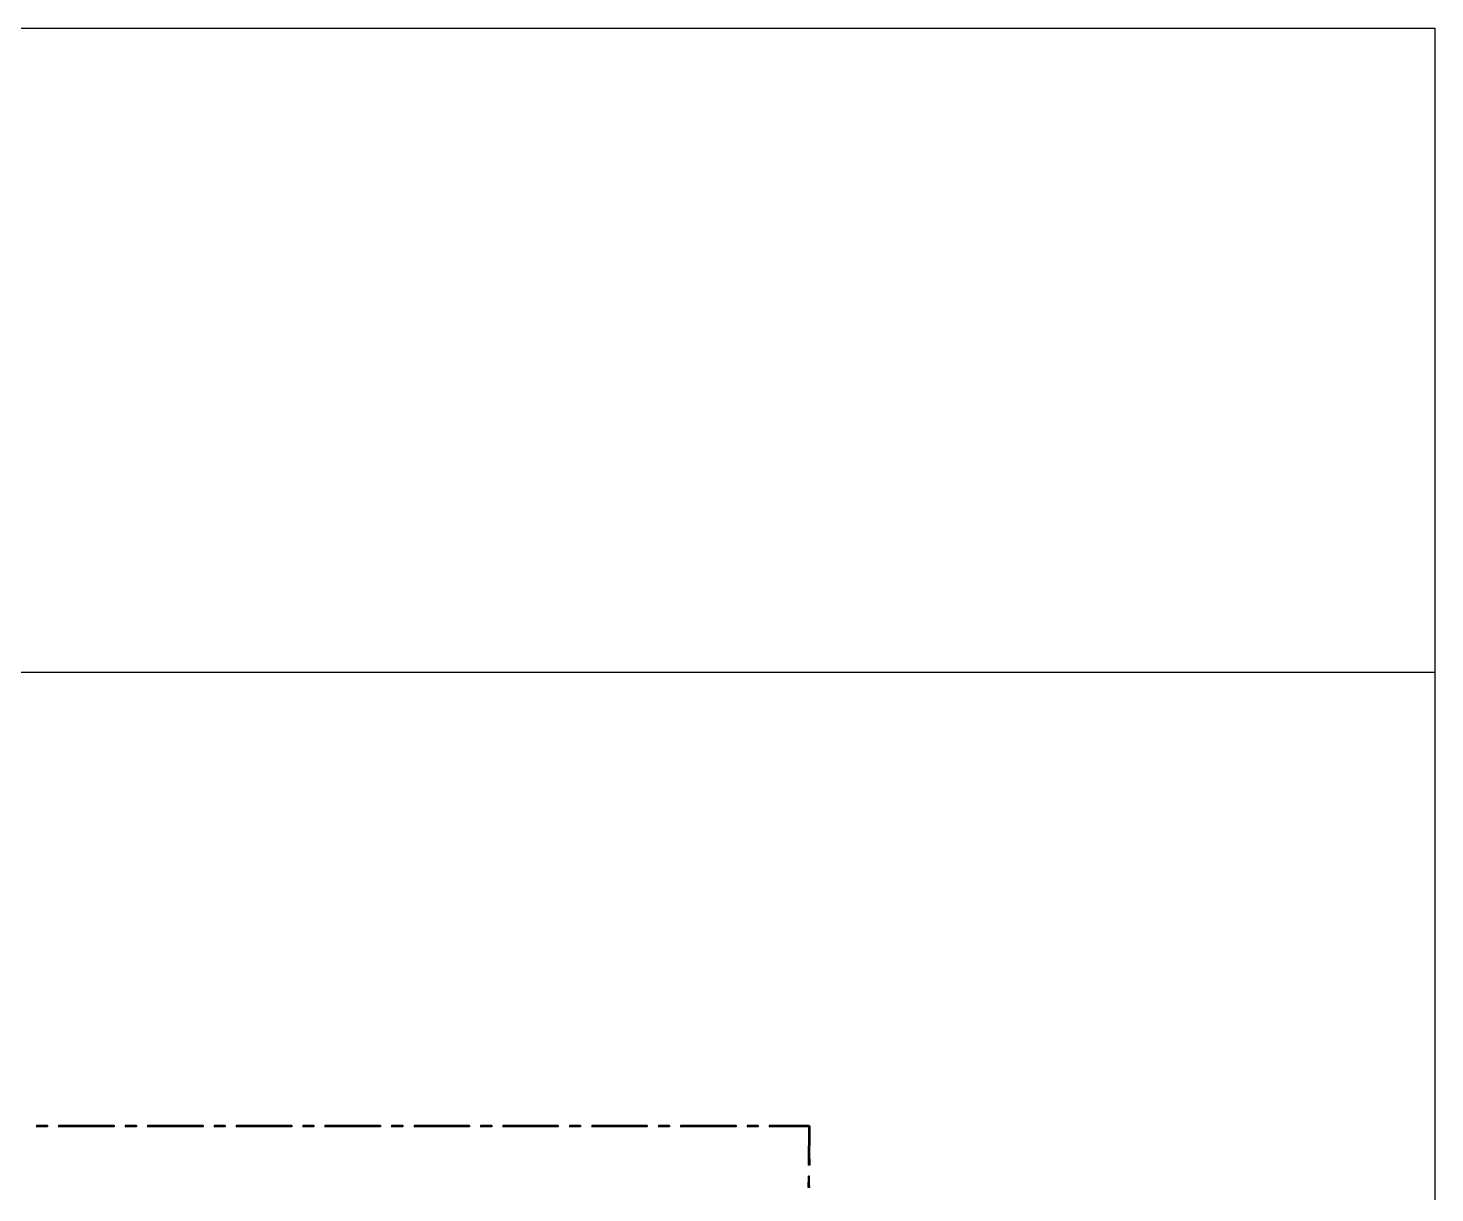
# Model space of a CAD drawing. Header units: feet. Extents: x 2272 to 4893, y 337 to 2916.
# Drawn here: x 4499.5 to 4892.6, y 2590.2 to 2915.5 of the extents above; entities that cross this region are included whole.
import ezdxf

# ---------------------------------------------------------------- set-up
doc = ezdxf.new("R2010")
doc.units = ezdxf.units.FT

msp = doc.modelspace()

# ---------------------------------------------------------------- hatches: boundary and pattern name
at = {"true_color": 0x999999, "transparency": 33554687}
h = msp.add_hatch(color=253, dxfattribs=at)
h.paths.add_polyline_path([(4501.815, 2609.038), (4501.815, 2608.646), (4504.916, 2609.038)])
h.paths.add_polyline_path([(4501.815, 2608.646), (4504.916, 2609.038), (4504.916, 2608.646)])
h = msp.add_hatch(color=253, dxfattribs=at)
h.paths.add_polyline_path([(4501.815, 2609.038), (4501.815, 2608.646), (4504.916, 2609.038)])
h.paths.add_polyline_path([(4501.815, 2608.646), (4504.916, 2609.038), (4504.916, 2608.646)])
h = msp.add_hatch(color=253, dxfattribs=at)
h.paths.add_polyline_path([(4507.984, 2609.038), (4507.984, 2608.646), (4523.522, 2609.038)])
h.paths.add_polyline_path([(4507.984, 2608.646), (4523.522, 2609.038), (4523.522, 2608.646)])
h = msp.add_hatch(color=253, dxfattribs=at)
h.paths.add_polyline_path([(4507.984, 2609.038), (4507.984, 2608.646), (4523.522, 2609.038)])
h.paths.add_polyline_path([(4507.984, 2608.646), (4523.522, 2609.038), (4523.522, 2608.646)])
h = msp.add_hatch(color=253, dxfattribs=at)
h.paths.add_polyline_path([(4526.622, 2609.038), (4526.622, 2608.646), (4529.723, 2609.038)])
h.paths.add_polyline_path([(4526.622, 2608.646), (4529.723, 2609.038), (4529.723, 2608.646)])
h = msp.add_hatch(color=253, dxfattribs=at)
h.paths.add_polyline_path([(4526.622, 2609.038), (4526.622, 2608.646), (4529.723, 2609.038)])
h.paths.add_polyline_path([(4526.622, 2608.646), (4529.723, 2609.038), (4529.723, 2608.646)])
h = msp.add_hatch(color=253, dxfattribs=at)
h.paths.add_polyline_path([(4532.824, 2609.038), (4532.824, 2608.646), (4548.361, 2609.038)])
h.paths.add_polyline_path([(4532.824, 2608.646), (4548.361, 2609.038), (4548.361, 2608.646)])
h = msp.add_hatch(color=253, dxfattribs=at)
h.paths.add_polyline_path([(4532.824, 2609.038), (4532.824, 2608.646), (4548.361, 2609.038)])
h.paths.add_polyline_path([(4532.824, 2608.646), (4548.361, 2609.038), (4548.361, 2608.646)])
h = msp.add_hatch(color=253, dxfattribs=at)
h.paths.add_polyline_path([(4551.43, 2609.038), (4551.43, 2608.646), (4554.531, 2609.038)])
h.paths.add_polyline_path([(4551.43, 2608.646), (4554.531, 2609.038), (4554.531, 2608.646)])
h = msp.add_hatch(color=253, dxfattribs=at)
h.paths.add_polyline_path([(4551.43, 2609.038), (4551.43, 2608.646), (4554.531, 2609.038)])
h.paths.add_polyline_path([(4551.43, 2608.646), (4554.531, 2609.038), (4554.531, 2608.646)])
h = msp.add_hatch(color=253, dxfattribs=at)
h.paths.add_polyline_path([(4557.631, 2609.038), (4557.631, 2608.646), (4573.169, 2609.038)])
h.paths.add_polyline_path([(4557.631, 2608.646), (4573.169, 2609.038), (4573.169, 2608.646)])
h = msp.add_hatch(color=253, dxfattribs=at)
h.paths.add_polyline_path([(4557.631, 2609.038), (4557.631, 2608.646), (4573.169, 2609.038)])
h.paths.add_polyline_path([(4557.631, 2608.646), (4573.169, 2609.038), (4573.169, 2608.646)])
h = msp.add_hatch(color=253, dxfattribs=at)
h.paths.add_polyline_path([(4576.269, 2609.038), (4576.269, 2608.646), (4579.37, 2609.038)])
h.paths.add_polyline_path([(4576.269, 2608.646), (4579.37, 2609.038), (4579.37, 2608.646)])
h = msp.add_hatch(color=253, dxfattribs=at)
h.paths.add_polyline_path([(4576.269, 2609.038), (4576.269, 2608.646), (4579.37, 2609.038)])
h.paths.add_polyline_path([(4576.269, 2608.646), (4579.37, 2609.038), (4579.37, 2608.646)])
h = msp.add_hatch(color=253, dxfattribs=at)
h.paths.add_polyline_path([(4582.439, 2609.038), (4582.439, 2608.646), (4597.976, 2609.038)])
h.paths.add_polyline_path([(4582.439, 2608.646), (4597.976, 2609.038), (4597.976, 2608.646)])
h = msp.add_hatch(color=253, dxfattribs=at)
h.paths.add_polyline_path([(4582.439, 2609.038), (4582.439, 2608.646), (4597.976, 2609.038)])
h.paths.add_polyline_path([(4582.439, 2608.646), (4597.976, 2609.038), (4597.976, 2608.646)])
h = msp.add_hatch(color=253, dxfattribs=at)
h.paths.add_polyline_path([(4601.077, 2609.038), (4601.077, 2608.646), (4604.177, 2609.038)])
h.paths.add_polyline_path([(4601.077, 2608.646), (4604.177, 2609.038), (4604.177, 2608.646)])
h = msp.add_hatch(color=253, dxfattribs=at)
h.paths.add_polyline_path([(4601.077, 2609.038), (4601.077, 2608.646), (4604.177, 2609.038)])
h.paths.add_polyline_path([(4601.077, 2608.646), (4604.177, 2609.038), (4604.177, 2608.646)])
h = msp.add_hatch(color=253, dxfattribs=at)
h.paths.add_polyline_path([(4607.344, 2609.038), (4607.344, 2608.646), (4622.815, 2609.038)])
h.paths.add_polyline_path([(4607.344, 2608.646), (4622.815, 2609.038), (4622.815, 2608.646)])
h = msp.add_hatch(color=253, dxfattribs=at)
h.paths.add_polyline_path([(4607.344, 2609.038), (4607.344, 2608.646), (4622.815, 2609.038)])
h.paths.add_polyline_path([(4607.344, 2608.646), (4622.815, 2609.038), (4622.815, 2608.646)])
h = msp.add_hatch(color=253, dxfattribs=at)
h.paths.add_polyline_path([(4625.884, 2609.038), (4625.884, 2608.646), (4629.083, 2609.038)])
h.paths.add_polyline_path([(4625.884, 2608.646), (4629.083, 2609.038), (4629.083, 2608.646)])
h = msp.add_hatch(color=253, dxfattribs=at)
h.paths.add_polyline_path([(4625.884, 2609.038), (4625.884, 2608.646), (4629.083, 2609.038)])
h.paths.add_polyline_path([(4625.884, 2608.646), (4629.083, 2609.038), (4629.083, 2608.646)])
h = msp.add_hatch(color=253, dxfattribs=at)
h.paths.add_polyline_path([(4632.151, 2609.038), (4632.151, 2608.646), (4647.623, 2609.038)])
h.paths.add_polyline_path([(4632.151, 2608.646), (4647.623, 2609.038), (4647.623, 2608.646)])
h = msp.add_hatch(color=253, dxfattribs=at)
h.paths.add_polyline_path([(4632.151, 2609.038), (4632.151, 2608.646), (4647.623, 2609.038)])
h.paths.add_polyline_path([(4632.151, 2608.646), (4647.623, 2609.038), (4647.623, 2608.646)])
h = msp.add_hatch(color=253, dxfattribs=at)
h.paths.add_polyline_path([(4650.789, 2609.038), (4650.789, 2608.646), (4653.89, 2609.038)])
h.paths.add_polyline_path([(4650.789, 2608.646), (4653.89, 2609.038), (4653.89, 2608.646)])
h = msp.add_hatch(color=253, dxfattribs=at)
h.paths.add_polyline_path([(4650.789, 2609.038), (4650.789, 2608.646), (4653.89, 2609.038)])
h.paths.add_polyline_path([(4650.789, 2608.646), (4653.89, 2609.038), (4653.89, 2608.646)])
h = msp.add_hatch(color=253, dxfattribs=at)
h.paths.add_polyline_path([(4656.991, 2609.038), (4656.991, 2608.646), (4672.528, 2609.038)])
h.paths.add_polyline_path([(4656.991, 2608.646), (4672.528, 2609.038), (4672.528, 2608.646)])
h = msp.add_hatch(color=253, dxfattribs=at)
h.paths.add_polyline_path([(4656.991, 2609.038), (4656.991, 2608.646), (4672.528, 2609.038)])
h.paths.add_polyline_path([(4656.991, 2608.646), (4672.528, 2609.038), (4672.528, 2608.646)])
h = msp.add_hatch(color=253, dxfattribs=at)
h.paths.add_polyline_path([(4675.629, 2609.038), (4675.629, 2608.646), (4678.697, 2609.038)])
h.paths.add_polyline_path([(4675.629, 2608.646), (4678.697, 2609.038), (4678.697, 2608.646)])
h = msp.add_hatch(color=253, dxfattribs=at)
h.paths.add_polyline_path([(4675.629, 2609.038), (4675.629, 2608.646), (4678.697, 2609.038)])
h.paths.add_polyline_path([(4675.629, 2608.646), (4678.697, 2609.038), (4678.697, 2608.646)])
h = msp.add_hatch(color=253, dxfattribs=at)
h.paths.add_polyline_path([(4681.798, 2609.038), (4681.798, 2608.646), (4697.335, 2609.038)])
h.paths.add_polyline_path([(4681.798, 2608.646), (4697.335, 2609.038), (4697.335, 2608.646)])
h = msp.add_hatch(color=253, dxfattribs=at)
h.paths.add_polyline_path([(4681.798, 2609.038), (4681.798, 2608.646), (4697.335, 2609.038)])
h.paths.add_polyline_path([(4681.798, 2608.646), (4697.335, 2609.038), (4697.335, 2608.646)])
h = msp.add_hatch(color=253, dxfattribs=at)
h.paths.add_polyline_path([(4700.436, 2609.038), (4700.436, 2608.646), (4703.537, 2609.038)])
h.paths.add_polyline_path([(4700.436, 2608.646), (4703.537, 2609.038), (4703.537, 2608.646)])
h = msp.add_hatch(color=253, dxfattribs=at)
h.paths.add_polyline_path([(4700.436, 2609.038), (4700.436, 2608.646), (4703.537, 2609.038)])
h.paths.add_polyline_path([(4700.436, 2608.646), (4703.537, 2609.038), (4703.537, 2608.646)])
h = msp.add_hatch(color=253, dxfattribs=at)
h.paths.add_polyline_path([(4706.605, 2609.038), (4706.605, 2608.646), (4717.801, 2609.038)])
h.paths.add_polyline_path([(4706.605, 2608.646), (4717.801, 2609.038), (4717.801, 2608.646)])
h = msp.add_hatch(color=253, dxfattribs=at)
h.paths.add_polyline_path([(4706.605, 2609.038), (4706.605, 2608.646), (4717.801, 2609.038)])
h.paths.add_polyline_path([(4706.605, 2608.646), (4717.801, 2609.038), (4717.801, 2608.646)])
h = msp.add_hatch(color=253, dxfattribs=at)
h.paths.add_polyline_path([(4718.062, 2608.875), (4717.638, 2608.875), (4717.997, 2597.94)])
h.paths.add_polyline_path([(4717.638, 2608.875), (4717.997, 2597.94), (4717.572, 2597.94)])
h = msp.add_hatch(color=253, dxfattribs=at)
h.paths.add_polyline_path([(4718.062, 2608.875), (4717.638, 2608.875), (4717.997, 2597.94)])
h.paths.add_polyline_path([(4717.638, 2608.875), (4717.997, 2597.94), (4717.572, 2597.94)])
h = msp.add_hatch(color=253, dxfattribs=at)
h.paths.add_polyline_path([(4717.899, 2594.839), (4717.572, 2594.839), (4717.899, 2591.738)])
h.paths.add_polyline_path([(4717.572, 2594.839), (4717.899, 2591.738), (4717.474, 2591.738)])
h = msp.add_hatch(color=253, dxfattribs=at)
h.paths.add_polyline_path([(4717.899, 2594.839), (4717.572, 2594.839), (4717.899, 2591.738)])
h.paths.add_polyline_path([(4717.572, 2594.839), (4717.899, 2591.738), (4717.474, 2591.738)])

# ---------------------------------------------------------------- linework, layer by layer
for p, q in [((3269.716, 2915.521), (4892.649, 2915.521)), ((4892.649, 2915.521), (4892.649, 337.13)), ((4892.649, 2735.521), (2720.204, 2735.521))]:
    msp.add_line(p, q)
at = {"color": 253, "linetype": 'Continuous', "lineweight": -2, "true_color": 0x999999, "transparency": 33554687}
for points in [[(4501.815, 2609.038), (4501.815, 2608.646), (4504.916, 2609.038)], [(4501.815, 2608.646), (4504.916, 2609.038), (4504.916, 2608.646)], [(4501.815, 2609.038), (4501.815, 2608.646), (4504.916, 2609.038)], [(4501.815, 2608.646), (4504.916, 2609.038), (4504.916, 2608.646)], [(4507.984, 2609.038), (4507.984, 2608.646), (4523.522, 2609.038)], [(4507.984, 2608.646), (4523.522, 2609.038), (4523.522, 2608.646)], [(4507.984, 2609.038), (4507.984, 2608.646), (4523.522, 2609.038)], [(4507.984, 2608.646), (4523.522, 2609.038), (4523.522, 2608.646)], [(4526.622, 2609.038), (4526.622, 2608.646), (4529.723, 2609.038)], [(4526.622, 2608.646), (4529.723, 2609.038), (4529.723, 2608.646)], [(4526.622, 2609.038), (4526.622, 2608.646), (4529.723, 2609.038)], [(4526.622, 2608.646), (4529.723, 2609.038), (4529.723, 2608.646)], [(4532.824, 2609.038), (4532.824, 2608.646), (4548.361, 2609.038)], [(4532.824, 2608.646), (4548.361, 2609.038), (4548.361, 2608.646)], [(4532.824, 2609.038), (4532.824, 2608.646), (4548.361, 2609.038)], [(4532.824, 2608.646), (4548.361, 2609.038), (4548.361, 2608.646)], [(4551.43, 2609.038), (4551.43, 2608.646), (4554.531, 2609.038)], [(4551.43, 2608.646), (4554.531, 2609.038), (4554.531, 2608.646)], [(4551.43, 2609.038), (4551.43, 2608.646), (4554.531, 2609.038)], [(4551.43, 2608.646), (4554.531, 2609.038), (4554.531, 2608.646)], [(4557.631, 2609.038), (4557.631, 2608.646), (4573.169, 2609.038)], [(4557.631, 2608.646), (4573.169, 2609.038), (4573.169, 2608.646)], [(4557.631, 2609.038), (4557.631, 2608.646), (4573.169, 2609.038)], [(4557.631, 2608.646), (4573.169, 2609.038), (4573.169, 2608.646)], [(4576.269, 2609.038), (4576.269, 2608.646), (4579.37, 2609.038)], [(4576.269, 2608.646), (4579.37, 2609.038), (4579.37, 2608.646)], [(4576.269, 2609.038), (4576.269, 2608.646), (4579.37, 2609.038)], [(4576.269, 2608.646), (4579.37, 2609.038), (4579.37, 2608.646)], [(4582.439, 2609.038), (4582.439, 2608.646), (4597.976, 2609.038)], [(4582.439, 2608.646), (4597.976, 2609.038), (4597.976, 2608.646)], [(4582.439, 2609.038), (4582.439, 2608.646), (4597.976, 2609.038)], [(4582.439, 2608.646), (4597.976, 2609.038), (4597.976, 2608.646)], [(4601.077, 2609.038), (4601.077, 2608.646), (4604.177, 2609.038)], [(4601.077, 2608.646), (4604.177, 2609.038), (4604.177, 2608.646)], [(4601.077, 2609.038), (4601.077, 2608.646), (4604.177, 2609.038)], [(4601.077, 2608.646), (4604.177, 2609.038), (4604.177, 2608.646)], [(4607.344, 2609.038), (4607.344, 2608.646), (4622.815, 2609.038)], [(4607.344, 2608.646), (4622.815, 2609.038), (4622.815, 2608.646)], [(4607.344, 2609.038), (4607.344, 2608.646), (4622.815, 2609.038)], [(4607.344, 2608.646), (4622.815, 2609.038), (4622.815, 2608.646)], [(4625.884, 2609.038), (4625.884, 2608.646), (4629.083, 2609.038)], [(4625.884, 2608.646), (4629.083, 2609.038), (4629.083, 2608.646)], [(4625.884, 2609.038), (4625.884, 2608.646), (4629.083, 2609.038)], [(4625.884, 2608.646), (4629.083, 2609.038), (4629.083, 2608.646)], [(4632.151, 2609.038), (4632.151, 2608.646), (4647.623, 2609.038)], [(4632.151, 2608.646), (4647.623, 2609.038), (4647.623, 2608.646)], [(4632.151, 2609.038), (4632.151, 2608.646), (4647.623, 2609.038)], [(4632.151, 2608.646), (4647.623, 2609.038), (4647.623, 2608.646)], [(4650.789, 2609.038), (4650.789, 2608.646), (4653.89, 2609.038)], [(4650.789, 2608.646), (4653.89, 2609.038), (4653.89, 2608.646)], [(4650.789, 2609.038), (4650.789, 2608.646), (4653.89, 2609.038)], [(4650.789, 2608.646), (4653.89, 2609.038), (4653.89, 2608.646)], [(4656.991, 2609.038), (4656.991, 2608.646), (4672.528, 2609.038)], [(4656.991, 2608.646), (4672.528, 2609.038), (4672.528, 2608.646)], [(4656.991, 2609.038), (4656.991, 2608.646), (4672.528, 2609.038)], [(4656.991, 2608.646), (4672.528, 2609.038), (4672.528, 2608.646)], [(4675.629, 2609.038), (4675.629, 2608.646), (4678.697, 2609.038)], [(4675.629, 2608.646), (4678.697, 2609.038), (4678.697, 2608.646)], [(4675.629, 2609.038), (4675.629, 2608.646), (4678.697, 2609.038)], [(4675.629, 2608.646), (4678.697, 2609.038), (4678.697, 2608.646)], [(4681.798, 2609.038), (4681.798, 2608.646), (4697.335, 2609.038)], [(4681.798, 2608.646), (4697.335, 2609.038), (4697.335, 2608.646)], [(4681.798, 2609.038), (4681.798, 2608.646), (4697.335, 2609.038)], [(4681.798, 2608.646), (4697.335, 2609.038), (4697.335, 2608.646)], [(4700.436, 2609.038), (4700.436, 2608.646), (4703.537, 2609.038)], [(4700.436, 2608.646), (4703.537, 2609.038), (4703.537, 2608.646)], [(4700.436, 2609.038), (4700.436, 2608.646), (4703.537, 2609.038)], [(4700.436, 2608.646), (4703.537, 2609.038), (4703.537, 2608.646)], [(4706.605, 2609.038), (4706.605, 2608.646), (4717.801, 2609.038)], [(4706.605, 2608.646), (4717.801, 2609.038), (4717.801, 2608.646)], [(4706.605, 2609.038), (4706.605, 2608.646), (4717.801, 2609.038)], [(4706.605, 2608.646), (4717.801, 2609.038), (4717.801, 2608.646)], [(4717.638, 2608.875), (4717.997, 2597.94), (4717.572, 2597.94)], [(4717.638, 2608.875), (4717.997, 2597.94), (4717.572, 2597.94)], [(4718.062, 2608.875), (4717.638, 2608.875), (4717.997, 2597.94)], [(4718.062, 2608.875), (4717.638, 2608.875), (4717.997, 2597.94)], [(4717.572, 2594.839), (4717.899, 2591.738), (4717.474, 2591.738)], [(4717.572, 2594.839), (4717.899, 2591.738), (4717.474, 2591.738)], [(4717.899, 2594.839), (4717.572, 2594.839), (4717.899, 2591.738)], [(4717.899, 2594.839), (4717.572, 2594.839), (4717.899, 2591.738)]]:
    msp.add_lwpolyline(points, close=True, dxfattribs=at)
msp.add_lwpolyline([(4717.801, 2609.038), (4717.801, 2608.646), (4717.801, 2608.646)], dxfattribs=at)
msp.add_lwpolyline([(4717.801, 2609.038), (4717.801, 2608.646), (4717.801, 2608.646)], dxfattribs=at)

doc.saveas('drawing.dxf')
